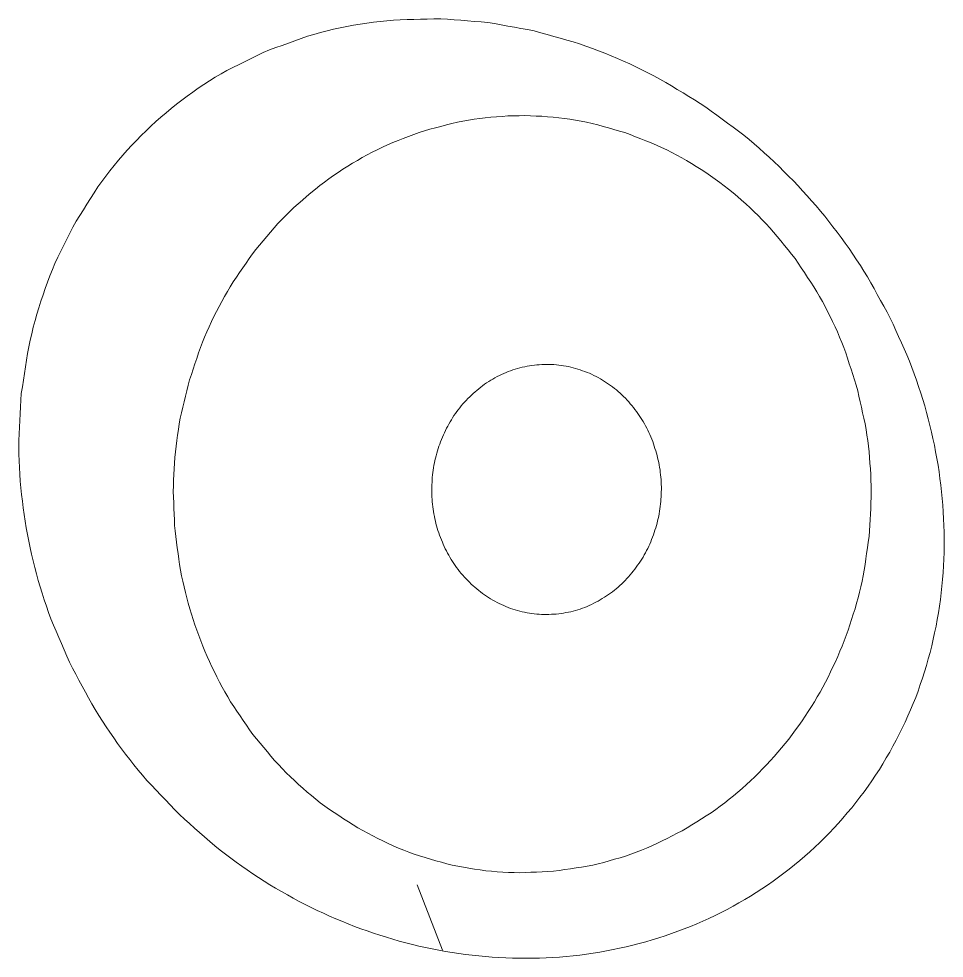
# Model space of a CAD drawing. Extents: x -5208 to -4788, y -2139 to -1842.
# Drawn here: x -4964.284 to -4960.543, y -2049.514 to -2045.715 of the extents above; entities that cross this region are included whole.
import ezdxf

# ---------------------------------------------------------------- set-up
doc = ezdxf.new("R2010")
doc.units = 0
doc.header["$LTSCALE"] = 7
doc.layers.add('Trimetric', color=7, linetype='CONTINUOUS')

msp = doc.modelspace()

# ---------------------------------------------------------------- linework, layer by layer
at = {"layer": 'Trimetric', "color": 0, "linetype": 'Continuous', "lineweight": 18}
for points in [[(-4962.3878, -2045.7298), (-4962.415, -2045.7276), (-4962.4422, -2045.7254), (-4962.4694, -2045.7232), (-4962.4965, -2045.721), (-4962.5237, -2045.7188), (-4962.5509, -2045.7166), (-4962.5781, -2045.715), (-4962.6054, -2045.7156), (-4962.6326, -2045.7162), (-4962.6599, -2045.7168), (-4962.6872, -2045.7174), (-4962.7144, -2045.718), (-4962.7417, -2045.7186), (-4962.7689, -2045.7203), (-4962.796, -2045.723), (-4962.8232, -2045.7257), (-4962.8503, -2045.7287), (-4962.8772, -2045.7329), (-4962.9042, -2045.737), (-4962.9311, -2045.7412), (-4962.9579, -2045.7463), (-4962.9846, -2045.7516), (-4963.0113, -2045.7576), (-4963.0378, -2045.7639), (-4963.0642, -2045.7706), (-4963.0905, -2045.7779), (-4963.1166, -2045.7857), (-4963.1423, -2045.7949), (-4963.168, -2045.8041), (-4963.1937, -2045.8132), (-4963.2193, -2045.8224), (-4963.245, -2045.8316), (-4963.2707, -2045.8407), (-4963.2956, -2045.8518), (-4963.3201, -2045.8638), (-4963.3446, -2045.8757), (-4963.3691, -2045.8877), (-4963.3936, -2045.8996), (-4963.4181, -2045.9116), (-4963.4425, -2045.9238), (-4963.4661, -2045.9374), (-4963.4895, -2045.9514), (-4963.5128, -2045.9657), (-4963.5356, -2045.9806), (-4963.5583, -2045.9957), (-4963.5807, -2046.0112), (-4963.6027, -2046.0274), (-4963.6244, -2046.0439), (-4963.6462, -2046.0603), (-4963.6675, -2046.0773), (-4963.6883, -2046.0949), (-4963.7091, -2046.1126), (-4963.7297, -2046.1304), (-4963.7495, -2046.1492), (-4963.7692, -2046.168), (-4963.789, -2046.1868), (-4963.8078, -2046.2066), (-4963.8265, -2046.2264), (-4963.8452, -2046.2463), (-4963.8633, -2046.2666), (-4963.8812, -2046.2872), (-4963.8984, -2046.3083), (-4963.9155, -2046.3296), (-4963.9322, -2046.3512), (-4963.9485, -2046.3731), (-4963.9644, -2046.3952), (-4963.979, -2046.4182), (-4963.9936, -2046.4412), (-4964.0082, -2046.4643), (-4964.0228, -2046.4873), (-4964.0374, -2046.5103), (-4964.052, -2046.5334), (-4964.0651, -2046.5572), (-4964.0772, -2046.5817), (-4964.0893, -2046.6061), (-4964.1014, -2046.6306), (-4964.1135, -2046.655), (-4964.1255, -2046.6795), (-4964.1376, -2046.7039), (-4964.1477, -2046.7293), (-4964.1578, -2046.7546), (-4964.1679, -2046.7799), (-4964.1771, -2046.8056), (-4964.1859, -2046.8314), (-4964.1948, -2046.8572), (-4964.2031, -2046.8832), (-4964.2105, -2046.9094), (-4964.218, -2046.9356), (-4964.2255, -2046.9618), (-4964.2316, -2046.9884), (-4964.2378, -2047.015), (-4964.2439, -2047.0415), (-4964.2487, -2047.0684), (-4964.2529, -2047.0953), (-4964.257, -2047.1223), (-4964.2612, -2047.1492), (-4964.2654, -2047.1762), (-4964.2695, -2047.2031), (-4964.2737, -2047.2301), (-4964.2752, -2047.2573), (-4964.2767, -2047.2845), (-4964.2783, -2047.3118), (-4964.2798, -2047.339), (-4964.2813, -2047.3662), (-4964.2828, -2047.3934), (-4964.2839, -2047.4207), (-4964.2839, -2047.448), (-4964.2834, -2047.4752), (-4964.2827, -2047.5025), (-4964.2814, -2047.5297), (-4964.2799, -2047.5569), (-4964.2779, -2047.5841), (-4964.2755, -2047.6113), (-4964.2725, -2047.6384), (-4964.2695, -2047.6655), (-4964.2666, -2047.6926), (-4964.2623, -2047.7196), (-4964.2581, -2047.7465), (-4964.2539, -2047.7734), (-4964.2489, -2047.8003), (-4964.2435, -2047.827), (-4964.238, -2047.8537), (-4964.2324, -2047.8804), (-4964.2257, -2047.9068), (-4964.219, -2047.9333), (-4964.2124, -2047.9597), (-4964.2051, -2047.986), (-4964.1975, -2048.0122), (-4964.1893, -2048.0382), (-4964.181, -2048.0642), (-4964.1723, -2048.09), (-4964.1632, -2048.1157), (-4964.1539, -2048.1413), (-4964.1435, -2048.1665), (-4964.1328, -2048.1916), (-4964.122, -2048.2167), (-4964.1113, -2048.2417), (-4964.1006, -2048.2668), (-4964.0898, -2048.2919), (-4964.0791, -2048.3169), (-4964.0665, -2048.3412), (-4964.0536, -2048.3652), (-4964.0407, -2048.3892), (-4964.0278, -2048.4132), (-4964.0149, -2048.4372), (-4964.0019, -2048.4612), (-4963.989, -2048.4852), (-4963.9747, -2048.5085), (-4963.9602, -2048.5316), (-4963.9458, -2048.5547), (-4963.9309, -2048.5775), (-4963.9154, -2048.5999), (-4963.8999, -2048.6224), (-4963.8844, -2048.6448), (-4963.8682, -2048.6668), (-4963.8519, -2048.6886), (-4963.8352, -2048.7102), (-4963.8183, -2048.7316), (-4963.8011, -2048.7528), (-4963.7836, -2048.7737), (-4963.766, -2048.7945), (-4963.7473, -2048.8144), (-4963.7286, -2048.8342), (-4963.7098, -2048.8539), (-4963.691, -2048.8737), (-4963.6722, -2048.8935), (-4963.6535, -2048.9133), (-4963.6347, -2048.9331), (-4963.6144, -2048.9513), (-4963.5939, -2048.9693), (-4963.5735, -2048.9873), (-4963.553, -2049.0054), (-4963.5326, -2049.0234), (-4963.5121, -2049.0414), (-4963.4917, -2049.0595), (-4963.4701, -2049.0762), (-4963.4485, -2049.0928), (-4963.4269, -2049.1094), (-4963.4049, -2049.1256), (-4963.3826, -2049.1413), (-4963.3603, -2049.1569), (-4963.3379, -2049.1725), (-4963.3149, -2049.1872), (-4963.2919, -2049.2018), (-4963.2689, -2049.2164), (-4963.2456, -2049.2305), (-4963.2219, -2049.2441), (-4963.1982, -2049.2576), (-4963.1746, -2049.2712), (-4963.1503, -2049.2837), (-4963.126, -2049.2961), (-4963.1018, -2049.3086), (-4963.0772, -2049.3204), (-4963.0524, -2049.3318), (-4963.0276, -2049.3431), (-4963.0028, -2049.3543), (-4962.9775, -2049.3645), (-4962.9522, -2049.3747), (-4962.9269, -2049.3848), (-4962.9013, -2049.3943), (-4962.8755, -2049.4033), (-4962.8498, -2049.4122), (-4962.824, -2049.4211), (-4962.7979, -2049.4291), (-4962.7718, -2049.4369), (-4962.7456, -2049.4444), (-4962.7192, -2049.4514), (-4962.6928, -2049.4582), (-4962.6663, -2049.4644), (-4962.6397, -2049.4704), (-4962.6129, -2049.4756), (-4962.5861, -2049.4808), (-4962.5594, -2049.4861), (-4962.5324, -2049.4903), (-4962.5054, -2049.4942), (-4962.4785, -2049.4981), (-4962.4514, -2049.5015), (-4962.4243, -2049.5041), (-4962.3971, -2049.5067), (-4962.37, -2049.5093), (-4962.3427, -2049.5106), (-4962.3155, -2049.5119), (-4962.2883, -2049.5132), (-4962.261, -2049.5136), (-4962.2337, -2049.5135), (-4962.2065, -2049.5135), (-4962.1792, -2049.5131), (-4962.152, -2049.5117), (-4962.1247, -2049.5102), (-4962.0975, -2049.5088), (-4962.0703, -2049.5066), (-4962.0432, -2049.5039), (-4962.0161, -2049.5008), (-4961.989, -2049.4973), (-4961.9621, -2049.4934), (-4961.9351, -2049.489), (-4961.9083, -2049.4844), (-4961.8816, -2049.4788), (-4961.8549, -2049.4731), (-4961.8282, -2049.4675), (-4961.8017, -2049.461), (-4961.7754, -2049.4539), (-4961.749, -2049.4469), (-4961.7228, -2049.4395), (-4961.6969, -2049.4311), (-4961.6709, -2049.4227), (-4961.645, -2049.4143), (-4961.6195, -2049.4046), (-4961.594, -2049.3949), (-4961.5686, -2049.3851), (-4961.5433, -2049.3747), (-4961.5183, -2049.3639), (-4961.4935, -2049.3525), (-4961.4689, -2049.3409), (-4961.4444, -2049.3288), (-4961.4202, -2049.3162), (-4961.3961, -2049.3034), (-4961.3725, -2049.2898), (-4961.349, -2049.276), (-4961.3255, -2049.2622), (-4961.3024, -2049.2477), (-4961.2797, -2049.2326), (-4961.2569, -2049.2176), (-4961.2344, -2049.2022), (-4961.2126, -2049.1859), (-4961.1907, -2049.1696), (-4961.1688, -2049.1533), (-4961.1478, -2049.1359), (-4961.1269, -2049.1184), (-4961.106, -2049.1009), (-4961.0855, -2049.0829), (-4961.0653, -2049.0646), (-4961.0457, -2049.0457), (-4961.0261, -2049.0267), (-4961.007, -2049.0072), (-4960.9882, -2048.9875), (-4960.9697, -2048.9674), (-4960.952, -2048.9467), (-4960.9343, -2048.9259), (-4960.9166, -2048.9052), (-4960.8997, -2048.8838), (-4960.8832, -2048.8621), (-4960.8666, -2048.8404), (-4960.8506, -2048.8184), (-4960.8353, -2048.7958), (-4960.82, -2048.7733), (-4960.8048, -2048.7506), (-4960.7908, -2048.7272), (-4960.7767, -2048.7038), (-4960.7627, -2048.6804), (-4960.7497, -2048.6565), (-4960.737, -2048.6324), (-4960.7243, -2048.6082), (-4960.7122, -2048.5838), (-4960.7008, -2048.559), (-4960.6895, -2048.5342), (-4960.6783, -2048.5094), (-4960.6679, -2048.4841), (-4960.6579, -2048.4588), (-4960.6482, -2048.4333), (-4960.6392, -2048.4075), (-4960.6303, -2048.3818), (-4960.622, -2048.3558), (-4960.6143, -2048.3296), (-4960.6071, -2048.3033), (-4960.5998, -2048.277), (-4960.5929, -2048.2507), (-4960.5871, -2048.224), (-4960.5812, -2048.1974), (-4960.5754, -2048.1708), (-4960.5708, -2048.1439), (-4960.5663, -2048.117), (-4960.5618, -2048.0901), (-4960.5581, -2048.0631), (-4960.555, -2048.036), (-4960.5519, -2048.0089), (-4960.5491, -2047.9818), (-4960.547, -2047.9546), (-4960.5453, -2047.9274), (-4960.544, -2047.9001), (-4960.5432, -2047.8729), (-4960.5426, -2047.8456), (-4960.5426, -2047.8183), (-4960.543, -2047.7911), (-4960.544, -2047.7638), (-4960.545, -2047.7366), (-4960.5462, -2047.7093), (-4960.5485, -2047.6821), (-4960.5508, -2047.655), (-4960.5531, -2047.6278), (-4960.5564, -2047.6007), (-4960.56, -2047.5737), (-4960.5635, -2047.5467), (-4960.5676, -2047.5197), (-4960.5725, -2047.4929), (-4960.5773, -2047.466), (-4960.5821, -2047.4392), (-4960.5879, -2047.4125), (-4960.5939, -2047.3859), (-4960.6003, -2047.3594), (-4960.607, -2047.333), (-4960.614, -2047.3066), (-4960.6215, -2047.2804), (-4960.6292, -2047.2543), (-4960.6376, -2047.2283), (-4960.6461, -2047.2024), (-4960.6546, -2047.1765), (-4960.6639, -2047.1509), (-4960.6735, -2047.1253), (-4960.6831, -2047.0998), (-4960.6932, -2047.0745), (-4960.7044, -2047.0497), (-4960.7157, -2047.0248), (-4960.727, -2047), (-4960.7382, -2046.9752), (-4960.7495, -2046.9503), (-4960.7608, -2046.9255), (-4960.7729, -2046.9011), (-4960.7862, -2046.8773), (-4960.7996, -2046.8535), (-4960.813, -2046.8298), (-4960.8263, -2046.806), (-4960.8397, -2046.7822), (-4960.8531, -2046.7585), (-4960.867, -2046.735), (-4960.8816, -2046.712), (-4960.8966, -2046.6892), (-4960.9117, -2046.6665), (-4960.9273, -2046.6441), (-4960.943, -2046.6218), (-4960.959, -2046.5998), (-4960.9754, -2046.578), (-4960.9922, -2046.5565), (-4961.0089, -2046.5349), (-4961.0257, -2046.5134), (-4961.0433, -2046.4926), (-4961.0609, -2046.4718), (-4961.0786, -2046.451), (-4961.0967, -2046.4306), (-4961.1152, -2046.4106), (-4961.1336, -2046.3905), (-4961.1522, -2046.3705), (-4961.1715, -2046.3513), (-4961.1908, -2046.332), (-4961.2101, -2046.3127), (-4961.2297, -2046.2938), (-4961.2497, -2046.2752), (-4961.2699, -2046.2569), (-4961.2902, -2046.2387), (-4961.3109, -2046.221), (-4961.3317, -2046.2033), (-4961.3527, -2046.186), (-4961.3743, -2046.1693), (-4961.3963, -2046.1532), (-4961.4182, -2046.137), (-4961.4402, -2046.1208), (-4961.4621, -2046.1046), (-4961.4841, -2046.0885), (-4961.506, -2046.0723), (-4961.5288, -2046.0572), (-4961.552, -2046.043), (-4961.5753, -2046.0288), (-4961.5986, -2046.0146), (-4961.6219, -2046.0004), (-4961.6451, -2045.9862), (-4961.6684, -2045.972), (-4961.6922, -2045.9587), (-4961.7164, -2045.9461), (-4961.7406, -2045.9334), (-4961.7648, -2045.921), (-4961.7895, -2045.9094), (-4961.8142, -2045.8978), (-4961.8389, -2045.8862), (-4961.8638, -2045.8753), (-4961.8889, -2045.8645), (-4961.9142, -2045.8544), (-4961.9396, -2045.8443), (-4961.9651, -2045.8348), (-4961.9908, -2045.8255), (-4962.0165, -2045.8165), (-4962.0426, -2045.8087), (-4962.0689, -2045.8013), (-4962.0951, -2045.7939), (-4962.1213, -2045.7864), (-4962.1476, -2045.779), (-4962.1738, -2045.7716), (-4962.2001, -2045.7641), (-4962.2268, -2045.7589), (-4962.2536, -2045.7541), (-4962.2805, -2045.7492), (-4962.3073, -2045.7443), (-4962.3342, -2045.7395), (-4962.361, -2045.7346)], [(-4962.2589, -2049.1683), (-4962.2818, -2049.1675), (-4962.3046, -2049.1667), (-4962.3275, -2049.1658), (-4962.3503, -2049.1638), (-4962.3731, -2049.1618), (-4962.3959, -2049.1597), (-4962.4185, -2049.1566), (-4962.4412, -2049.1533), (-4962.4638, -2049.1501), (-4962.4863, -2049.1457), (-4962.5087, -2049.1413), (-4962.5312, -2049.1369), (-4962.5534, -2049.1314), (-4962.5756, -2049.1258), (-4962.5977, -2049.1202), (-4962.6196, -2049.1136), (-4962.6415, -2049.1068), (-4962.6634, -2049.1), (-4962.685, -2049.0925), (-4962.7065, -2049.0847), (-4962.7279, -2049.0766), (-4962.749, -2049.068), (-4962.7701, -2049.0591), (-4962.7911, -2049.0498), (-4962.8115, -2049.0396), (-4962.8318, -2049.029), (-4962.8521, -2049.0184), (-4962.8723, -2049.0078), (-4962.8926, -2048.9972), (-4962.9129, -2048.9865), (-4962.9325, -2048.9748), (-4962.9516, -2048.9622), (-4962.9707, -2048.9496), (-4962.9897, -2048.9369), (-4963.0088, -2048.9243), (-4963.0279, -2048.9117), (-4963.0467, -2048.8986), (-4963.0649, -2048.8848), (-4963.0829, -2048.8707), (-4963.1007, -2048.8563), (-4963.1182, -2048.8416), (-4963.1355, -2048.8266), (-4963.1526, -2048.8114), (-4963.1692, -2048.7956), (-4963.1858, -2048.7799), (-4963.2024, -2048.7641), (-4963.2182, -2048.7476), (-4963.234, -2048.731), (-4963.2498, -2048.7145), (-4963.2646, -2048.697), (-4963.2791, -2048.6794), (-4963.2936, -2048.6617), (-4963.3082, -2048.644), (-4963.3227, -2048.6264), (-4963.3373, -2048.6087), (-4963.351, -2048.5904), (-4963.3637, -2048.5714), (-4963.3765, -2048.5525), (-4963.3893, -2048.5335), (-4963.4021, -2048.5145), (-4963.4149, -2048.4955), (-4963.4275, -2048.4765), (-4963.4392, -2048.4568), (-4963.4506, -2048.4369), (-4963.4618, -2048.417), (-4963.4725, -2048.3968), (-4963.4831, -2048.3765), (-4963.4933, -2048.356), (-4963.5031, -2048.3353), (-4963.5126, -2048.3145), (-4963.5221, -2048.2937), (-4963.5312, -2048.2727), (-4963.5397, -2048.2515), (-4963.5482, -2048.2302), (-4963.5566, -2048.2089), (-4963.5641, -2048.1873), (-4963.5716, -2048.1657), (-4963.5792, -2048.1441), (-4963.5858, -2048.1222), (-4963.5923, -2048.1003), (-4963.5988, -2048.0784), (-4963.6049, -2048.0563), (-4963.6106, -2048.0342), (-4963.6159, -2048.0119), (-4963.6209, -2047.9896), (-4963.6257, -2047.9672), (-4963.6301, -2047.9447), (-4963.6342, -2047.9222), (-4963.6371, -2047.8995), (-4963.6401, -2047.8769), (-4963.6431, -2047.8542), (-4963.646, -2047.8315), (-4963.649, -2047.8088), (-4963.652, -2047.7861), (-4963.6538, -2047.7633), (-4963.6547, -2047.7405), (-4963.6556, -2047.7176), (-4963.6565, -2047.6947), (-4963.6574, -2047.6719), (-4963.6584, -2047.649), (-4963.6592, -2047.6261), (-4963.6586, -2047.6033), (-4963.6579, -2047.5804), (-4963.6573, -2047.5575), (-4963.6559, -2047.5347), (-4963.6542, -2047.5119), (-4963.6525, -2047.4891), (-4963.6505, -2047.4663), (-4963.6481, -2047.4435), (-4963.6452, -2047.4208), (-4963.6421, -2047.3982), (-4963.6386, -2047.3755), (-4963.6349, -2047.353), (-4963.6309, -2047.3304), (-4963.6258, -2047.3081), (-4963.6205, -2047.2859), (-4963.6152, -2047.2636), (-4963.6099, -2047.2414), (-4963.6047, -2047.2191), (-4963.5994, -2047.1968), (-4963.5934, -2047.1748), (-4963.5861, -2047.1531), (-4963.5788, -2047.1314), (-4963.5716, -2047.1097), (-4963.5643, -2047.088), (-4963.557, -2047.0663), (-4963.5497, -2047.0446), (-4963.5413, -2047.0233), (-4963.5327, -2047.0021), (-4963.5237, -2046.9811), (-4963.5144, -2046.9602), (-4963.5048, -2046.9394), (-4963.4948, -2046.9188), (-4963.4846, -2046.8984), (-4963.4739, -2046.8782), (-4963.4632, -2046.858), (-4963.4523, -2046.8378), (-4963.4407, -2046.8181), (-4963.429, -2046.7984), (-4963.4173, -2046.7787), (-4963.4044, -2046.7599), (-4963.3914, -2046.7411), (-4963.3783, -2046.7223), (-4963.3653, -2046.7035), (-4963.3523, -2046.6847), (-4963.3392, -2046.6658), (-4963.3252, -2046.6478), (-4963.3104, -2046.6303), (-4963.2956, -2046.6129), (-4963.2808, -2046.5954), (-4963.2661, -2046.578), (-4963.2513, -2046.5605), (-4963.2362, -2046.5433), (-4963.2204, -2046.5267), (-4963.2043, -2046.5105), (-4963.1881, -2046.4944), (-4963.1715, -2046.4786), (-4963.1547, -2046.4631), (-4963.1376, -2046.4478), (-4963.1201, -2046.4331), (-4963.1026, -2046.4184), (-4963.085, -2046.4038), (-4963.0669, -2046.3898), (-4963.0486, -2046.3761), (-4963.0303, -2046.3623), (-4963.0115, -2046.3492), (-4962.9926, -2046.3364), (-4962.9736, -2046.3236), (-4962.9543, -2046.3114), (-4962.9347, -2046.2995), (-4962.9151, -2046.2877), (-4962.8953, -2046.2763), (-4962.8753, -2046.2652), (-4962.855, -2046.2546), (-4962.8346, -2046.2443), (-4962.814, -2046.2343), (-4962.7932, -2046.2248), (-4962.7722, -2046.2158), (-4962.7508, -2046.2077), (-4962.7294, -2046.1996), (-4962.708, -2046.1914), (-4962.6866, -2046.1833), (-4962.6652, -2046.1752), (-4962.6436, -2046.1677), (-4962.6215, -2046.1619), (-4962.5994, -2046.156), (-4962.5772, -2046.1502), (-4962.5551, -2046.1444), (-4962.533, -2046.1386), (-4962.5108, -2046.1331), (-4962.4883, -2046.1291), (-4962.4657, -2046.125), (-4962.4432, -2046.1211), (-4962.4205, -2046.1183), (-4962.3978, -2046.1155), (-4962.3751, -2046.1127), (-4962.3522, -2046.1111), (-4962.3294, -2046.1095), (-4962.3066, -2046.1079), (-4962.2837, -2046.1075), (-4962.2608, -2046.1071), (-4962.238, -2046.1067), (-4962.2151, -2046.1075), (-4962.1922, -2046.1084), (-4962.1694, -2046.1092), (-4962.1466, -2046.1112), (-4962.1238, -2046.1133), (-4962.101, -2046.1153), (-4962.0783, -2046.1182), (-4962.0557, -2046.1214), (-4962.0331, -2046.125), (-4962.0105, -2046.1291), (-4961.9881, -2046.1335), (-4961.9657, -2046.1382), (-4961.9436, -2046.1442), (-4961.9216, -2046.1504), (-4961.8996, -2046.1566), (-4961.8776, -2046.1628), (-4961.8555, -2046.169), (-4961.8335, -2046.1752), (-4961.8121, -2046.1832), (-4961.7908, -2046.1917), (-4961.7696, -2046.2002), (-4961.7483, -2046.2086), (-4961.7271, -2046.2171), (-4961.7058, -2046.2256), (-4961.685, -2046.235), (-4961.6644, -2046.2449), (-4961.644, -2046.2552), (-4961.6237, -2046.2659), (-4961.6036, -2046.2768), (-4961.5838, -2046.2883), (-4961.5642, -2046.3), (-4961.5448, -2046.3122), (-4961.5254, -2046.3243), (-4961.5063, -2046.3369), (-4961.4875, -2046.35), (-4961.4688, -2046.3632), (-4961.4503, -2046.3766), (-4961.4322, -2046.3906), (-4961.4141, -2046.4046), (-4961.3962, -2046.4189), (-4961.3789, -2046.4338), (-4961.3615, -2046.4487), (-4961.3443, -2046.4637), (-4961.3277, -2046.4795), (-4961.3111, -2046.4952), (-4961.2945, -2046.511), (-4961.2787, -2046.5275), (-4961.2629, -2046.5441), (-4961.2471, -2046.5606), (-4961.2323, -2046.5781), (-4961.2178, -2046.5957), (-4961.2032, -2046.6134), (-4961.1887, -2046.6311), (-4961.1741, -2046.6487), (-4961.1596, -2046.6664), (-4961.1458, -2046.6847), (-4961.1331, -2046.7036), (-4961.1203, -2046.7226), (-4961.1075, -2046.7416), (-4961.0948, -2046.7606), (-4961.082, -2046.7796), (-4961.0693, -2046.7986), (-4961.0579, -2046.8185), (-4961.0465, -2046.8383), (-4961.0351, -2046.8581), (-4961.0245, -2046.8784), (-4961.014, -2046.8988), (-4961.0036, -2046.9191), (-4960.9936, -2046.9397), (-4960.9838, -2046.9604), (-4960.9746, -2046.9813), (-4960.9655, -2047.0023), (-4960.9568, -2047.0235), (-4960.9484, -2047.0447), (-4960.9403, -2047.0661), (-4960.9332, -2047.0879), (-4960.9262, -2047.1097), (-4960.9192, -2047.1315), (-4960.9122, -2047.1532), (-4960.9051, -2047.175), (-4960.8981, -2047.1968), (-4960.8924, -2047.2189), (-4960.8874, -2047.2412), (-4960.8823, -2047.2636), (-4960.8773, -2047.2859), (-4960.8723, -2047.3082), (-4960.8673, -2047.3305), (-4960.8625, -2047.3529), (-4960.8587, -2047.3755), (-4960.8552, -2047.3981), (-4960.852, -2047.4207), (-4960.8492, -2047.4434), (-4960.8466, -2047.4662), (-4960.8444, -2047.4889), (-4960.8426, -2047.5118), (-4960.8412, -2047.5346), (-4960.8398, -2047.5574), (-4960.8387, -2047.5803), (-4960.8383, -2047.6032), (-4960.8379, -2047.626), (-4960.8375, -2047.6489), (-4960.8386, -2047.6718), (-4960.8398, -2047.6946), (-4960.841, -2047.7175), (-4960.8422, -2047.7403), (-4960.8433, -2047.7632), (-4960.8445, -2047.786), (-4960.8465, -2047.8088), (-4960.8497, -2047.8314), (-4960.853, -2047.8541), (-4960.8562, -2047.8767), (-4960.8595, -2047.8994), (-4960.8627, -2047.922), (-4960.8659, -2047.9447), (-4960.8703, -2047.9671), (-4960.8749, -2047.9895), (-4960.88, -2048.0119), (-4960.8853, -2048.0341), (-4960.8908, -2048.0563), (-4960.8969, -2048.0784), (-4960.9031, -2048.1004), (-4960.91, -2048.1222), (-4960.9168, -2048.1441), (-4960.9236, -2048.1659), (-4960.9314, -2048.1874), (-4960.9392, -2048.2089), (-4960.9471, -2048.2304), (-4960.9556, -2048.2516), (-4960.9644, -2048.2727), (-4960.9732, -2048.2939), (-4960.9826, -2048.3148), (-4960.9923, -2048.3354), (-4961.0021, -2048.3561), (-4961.0121, -2048.3767), (-4961.0226, -2048.397), (-4961.0334, -2048.4172), (-4961.0444, -2048.4373), (-4961.0559, -2048.4571), (-4961.0675, -2048.4768), (-4961.0794, -2048.4963), (-4961.092, -2048.5154), (-4961.1046, -2048.5345), (-4961.1172, -2048.5536), (-4961.1304, -2048.5723), (-4961.1439, -2048.5908), (-4961.1574, -2048.6092), (-4961.1713, -2048.6274), (-4961.1857, -2048.6452), (-4961.2001, -2048.663), (-4961.2147, -2048.6806), (-4961.2299, -2048.6976), (-4961.2452, -2048.7147), (-4961.2605, -2048.7317), (-4961.2766, -2048.748), (-4961.2926, -2048.7643), (-4961.3087, -2048.7806), (-4961.3255, -2048.7961), (-4961.3423, -2048.8116), (-4961.3592, -2048.8271), (-4961.3765, -2048.842), (-4961.394, -2048.8568), (-4961.4118, -2048.8712), (-4961.4298, -2048.8852), (-4961.448, -2048.8991), (-4961.4665, -2048.9126), (-4961.4854, -2048.9254), (-4961.5047, -2048.9377), (-4961.524, -2048.95), (-4961.5433, -2048.9623), (-4961.5626, -2048.9746), (-4961.5819, -2048.9869), (-4961.6017, -2048.9983), (-4961.6221, -2049.0086), (-4961.6426, -2049.0189), (-4961.663, -2049.0292), (-4961.6835, -2049.0394), (-4961.7039, -2049.0497), (-4961.7246, -2049.0595), (-4961.7456, -2049.0685), (-4961.7669, -2049.0769), (-4961.7882, -2049.0852), (-4961.8097, -2049.093), (-4961.8314, -2049.1004), (-4961.8531, -2049.1075), (-4961.8751, -2049.1138), (-4961.8971, -2049.1202), (-4961.9191, -2049.1264), (-4961.9414, -2049.1316), (-4961.9637, -2049.1368), (-4961.986, -2049.1418), (-4962.0086, -2049.1452), (-4962.0312, -2049.1487), (-4962.0539, -2049.1521), (-4962.0765, -2049.1555), (-4962.0991, -2049.159), (-4962.1217, -2049.1622), (-4962.1446, -2049.1633), (-4962.1675, -2049.1643), (-4962.1903, -2049.1653), (-4962.2132, -2049.1663), (-4962.236, -2049.1673)], [(-4962.1504, -2048.1242), (-4962.1405, -2048.1237), (-4962.1306, -2048.1231), (-4962.1208, -2048.1226), (-4962.1109, -2048.122), (-4962.101, -2048.121), (-4962.0913, -2048.1194), (-4962.0815, -2048.1178), (-4962.0717, -2048.1162), (-4962.062, -2048.1146), (-4962.0523, -2048.1124), (-4962.0427, -2048.11), (-4962.0332, -2048.1074), (-4962.0237, -2048.1045), (-4962.0142, -2048.1016), (-4962.0049, -2048.0982), (-4961.9956, -2048.0949), (-4961.9865, -2048.0911), (-4961.9774, -2048.0872), (-4961.9684, -2048.0831), (-4961.9596, -2048.0785), (-4961.9508, -2048.0739), (-4961.942, -2048.0694), (-4961.9332, -2048.0648), (-4961.9249, -2048.0596), (-4961.9166, -2048.0541), (-4961.9083, -2048.0487), (-4961.9, -2048.0433), (-4961.8918, -2048.0378), (-4961.884, -2048.0318), (-4961.8761, -2048.0257), (-4961.8685, -2048.0194), (-4961.8609, -2048.013), (-4961.8535, -2048.0065), (-4961.8463, -2047.9997), (-4961.8391, -2047.9929), (-4961.8322, -2047.9858), (-4961.8253, -2047.9787), (-4961.8188, -2047.9713), (-4961.8124, -2047.9637), (-4961.8061, -2047.956), (-4961.7998, -2047.9484), (-4961.7935, -2047.9408), (-4961.7877, -2047.9328), (-4961.7821, -2047.9246), (-4961.7765, -2047.9164), (-4961.771, -2047.9082), (-4961.7654, -2047.9), (-4961.7603, -2047.8916), (-4961.7554, -2047.883), (-4961.7505, -2047.8744), (-4961.746, -2047.8656), (-4961.7414, -2047.8568), (-4961.7372, -2047.8478), (-4961.733, -2047.8388), (-4961.7291, -2047.8298), (-4961.7253, -2047.8206), (-4961.7216, -2047.8114), (-4961.7183, -2047.8021), (-4961.715, -2047.7928), (-4961.7119, -2047.7834), (-4961.709, -2047.7739), (-4961.7061, -2047.7644), (-4961.7036, -2047.7549), (-4961.7012, -2047.7453), (-4961.699, -2047.7356), (-4961.6969, -2047.7259), (-4961.695, -2047.7162), (-4961.6937, -2047.7064), (-4961.6923, -2047.6966), (-4961.691, -2047.6868), (-4961.6896, -2047.677), (-4961.6883, -2047.6672), (-4961.6878, -2047.6573), (-4961.6873, -2047.6474), (-4961.6869, -2047.6375), (-4961.6864, -2047.6276), (-4961.686, -2047.6178), (-4961.6862, -2047.6079), (-4961.6864, -2047.598), (-4961.6868, -2047.5881), (-4961.6875, -2047.5782), (-4961.6881, -2047.5683), (-4961.6892, -2047.5585), (-4961.6903, -2047.5486), (-4961.6916, -2047.5388), (-4961.6932, -2047.5291), (-4961.6947, -2047.5193), (-4961.6969, -2047.5096), (-4961.6991, -2047.5), (-4961.7013, -2047.4903), (-4961.7035, -2047.4807), (-4961.7057, -2047.471), (-4961.7088, -2047.4616), (-4961.7119, -2047.4522), (-4961.7149, -2047.4428), (-4961.718, -2047.4334), (-4961.7211, -2047.424), (-4961.7248, -2047.4148), (-4961.7285, -2047.4056), (-4961.7325, -2047.3966), (-4961.7366, -2047.3876), (-4961.7408, -2047.3786), (-4961.7454, -2047.3698), (-4961.75, -2047.361), (-4961.7548, -2047.3524), (-4961.7597, -2047.3438), (-4961.7648, -2047.3353), (-4961.7704, -2047.3271), (-4961.7759, -2047.319), (-4961.7815, -2047.3108), (-4961.787, -2047.3026), (-4961.7929, -2047.2946), (-4961.7992, -2047.287), (-4961.8055, -2047.2793), (-4961.8118, -2047.2717), (-4961.8181, -2047.2641), (-4961.8247, -2047.2567), (-4961.8316, -2047.2496), (-4961.8385, -2047.2425), (-4961.8457, -2047.2357), (-4961.8529, -2047.2289), (-4961.8604, -2047.2224), (-4961.8679, -2047.216), (-4961.8756, -2047.2097), (-4961.8834, -2047.2037), (-4961.8913, -2047.1977), (-4961.8994, -2047.192), (-4961.9076, -2047.1864), (-4961.9159, -2047.181), (-4961.9243, -2047.1758), (-4961.9328, -2047.1707), (-4961.9415, -2047.166), (-4961.9501, -2047.1612), (-4961.959, -2047.1569), (-4961.9679, -2047.1526), (-4961.977, -2047.1486), (-4961.9862, -2047.1451), (-4961.9955, -2047.1415), (-4962.0047, -2047.1379), (-4962.0139, -2047.1343), (-4962.0234, -2047.1316), (-4962.033, -2047.129), (-4962.0426, -2047.1264), (-4962.0521, -2047.1238), (-4962.0617, -2047.1214), (-4962.0714, -2047.1196), (-4962.0812, -2047.1178), (-4962.091, -2047.1165), (-4962.1008, -2047.1152), (-4962.1106, -2047.1142), (-4962.1205, -2047.1134), (-4962.1304, -2047.1128), (-4962.1403, -2047.1125), (-4962.1502, -2047.1123), (-4962.1601, -2047.1129), (-4962.1699, -2047.1134), (-4962.1798, -2047.114), (-4962.1897, -2047.1145), (-4962.1995, -2047.1155), (-4962.2093, -2047.1171), (-4962.2191, -2047.1187), (-4962.2288, -2047.1203), (-4962.2386, -2047.1219), (-4962.2483, -2047.1241), (-4962.2579, -2047.1265), (-4962.2674, -2047.1291), (-4962.2769, -2047.132), (-4962.2863, -2047.1349), (-4962.2956, -2047.1383), (-4962.305, -2047.1417), (-4962.3141, -2047.1454), (-4962.3232, -2047.1493), (-4962.3322, -2047.1534), (-4962.3411, -2047.1577), (-4962.35, -2047.1621), (-4962.3587, -2047.1669), (-4962.3673, -2047.1716), (-4962.3758, -2047.1768), (-4962.3842, -2047.182), (-4962.3925, -2047.1874), (-4962.4006, -2047.193), (-4962.4087, -2047.1987), (-4962.4164, -2047.205), (-4962.4241, -2047.2112), (-4962.4318, -2047.2174), (-4962.4395, -2047.2236), (-4962.447, -2047.2301), (-4962.454, -2047.2371), (-4962.4611, -2047.244), (-4962.4681, -2047.251), (-4962.4752, -2047.2579), (-4962.4819, -2047.2652), (-4962.4884, -2047.2726), (-4962.4949, -2047.2801), (-4962.501, -2047.2879), (-4962.5072, -2047.2957), (-4962.5131, -2047.3036), (-4962.5189, -2047.3116), (-4962.5245, -2047.3198), (-4962.5299, -2047.328), (-4962.5352, -2047.3364), (-4962.5401, -2047.345), (-4962.5449, -2047.3537), (-4962.5496, -2047.3624), (-4962.5544, -2047.371), (-4962.5592, -2047.3797), (-4962.5632, -2047.3888), (-4962.5671, -2047.3978), (-4962.5711, -2047.4069), (-4962.5751, -2047.416), (-4962.579, -2047.4251), (-4962.5823, -2047.4344), (-4962.5856, -2047.4437), (-4962.5887, -2047.4531), (-4962.5916, -2047.4626), (-4962.5945, -2047.4721), (-4962.5969, -2047.4817), (-4962.5994, -2047.4913), (-4962.6016, -2047.5009), (-4962.6036, -2047.5106), (-4962.6056, -2047.5203), (-4962.6069, -2047.5301), (-4962.6083, -2047.5399), (-4962.6096, -2047.5497), (-4962.611, -2047.5595), (-4962.6123, -2047.5693), (-4962.6128, -2047.5792), (-4962.6132, -2047.5891), (-4962.6137, -2047.599), (-4962.6142, -2047.6089), (-4962.6146, -2047.6188), (-4962.6144, -2047.6287), (-4962.6142, -2047.6386), (-4962.6138, -2047.6484), (-4962.6131, -2047.6583), (-4962.6125, -2047.6682), (-4962.6114, -2047.678), (-4962.6103, -2047.6879), (-4962.6089, -2047.6977), (-4962.6074, -2047.7075), (-4962.6058, -2047.7172), (-4962.6039, -2047.7269), (-4962.6019, -2047.7366), (-4962.5997, -2047.7463), (-4962.5973, -2047.7559), (-4962.5948, -2047.7655), (-4962.592, -2047.775), (-4962.5892, -2047.7844), (-4962.5861, -2047.7938), (-4962.5828, -2047.8032), (-4962.5795, -2047.8125), (-4962.5755, -2047.8216), (-4962.5716, -2047.8307), (-4962.5677, -2047.8398), (-4962.5638, -2047.8489), (-4962.5597, -2047.8579), (-4962.555, -2047.8666), (-4962.5502, -2047.8753), (-4962.5455, -2047.8839), (-4962.5407, -2047.8926), (-4962.5358, -2047.9012), (-4962.5304, -2047.9095), (-4962.5251, -2047.9179), (-4962.5194, -2047.926), (-4962.5137, -2047.934), (-4962.5078, -2047.942), (-4962.5016, -2047.9498), (-4962.4955, -2047.9575), (-4962.489, -2047.965), (-4962.4825, -2047.9725), (-4962.4758, -2047.9797), (-4962.4687, -2047.9867), (-4962.4617, -2047.9936), (-4962.4546, -2048.0006), (-4962.4476, -2048.0075), (-4962.4401, -2048.0139), (-4962.4324, -2048.0202), (-4962.4247, -2048.0264), (-4962.417, -2048.0326), (-4962.4093, -2048.0389), (-4962.4012, -2048.0445), (-4962.393, -2048.0501), (-4962.3847, -2048.0555), (-4962.3763, -2048.0607), (-4962.3678, -2048.0658), (-4962.3591, -2048.0705), (-4962.3504, -2048.0753), (-4962.3416, -2048.0797), (-4962.3327, -2048.084), (-4962.3236, -2048.088), (-4962.3145, -2048.0918), (-4962.3053, -2048.0956), (-4962.296, -2048.0989), (-4962.2867, -2048.1022), (-4962.2772, -2048.1051), (-4962.2677, -2048.108), (-4962.2582, -2048.1105), (-4962.2486, -2048.1129), (-4962.2389, -2048.115), (-4962.2291, -2048.1166), (-4962.2193, -2048.1181), (-4962.2096, -2048.1197), (-4962.1998, -2048.1213), (-4962.1899, -2048.1222), (-4962.1801, -2048.1227), (-4962.1702, -2048.1232), (-4962.1603, -2048.1237)]]:
    msp.add_lwpolyline(points, close=True, dxfattribs=at)
msp.add_lwpolyline([(-4962.6728, -2049.2169), (-4962.5711, -2049.4806)], dxfattribs=at)

doc.saveas('drawing.dxf')
